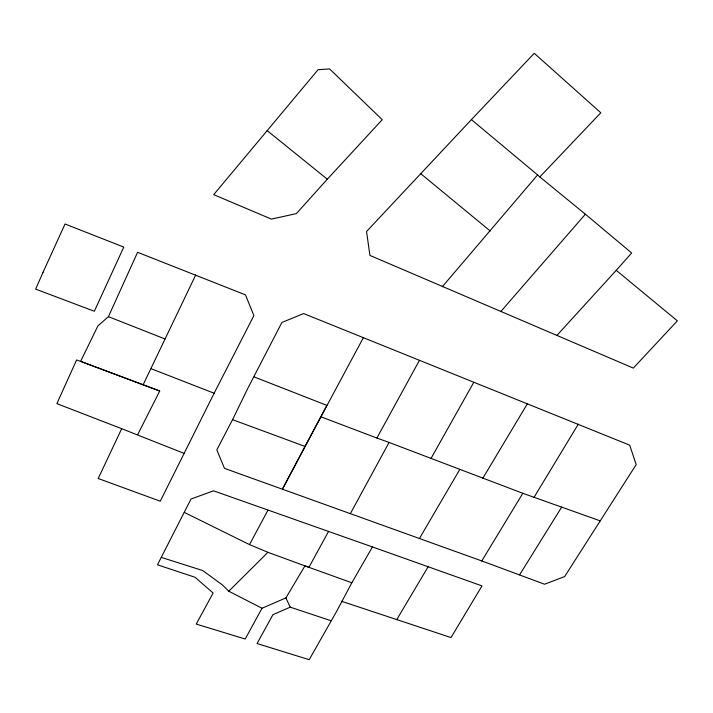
<?xml version="1.0" encoding="UTF-8"?>
<svg xmlns="http://www.w3.org/2000/svg" width="713" height="713" viewBox="0 0 713 713"><rect width="100%" height="100%" fill="white"/><g stroke="black" fill="none" stroke-linecap="round" stroke-linejoin="round"><path stroke-width="1.07" d="M121.7 428.691L56.88 403.647L76.594 359.985L80.631 361.375L97.913 325.868L108.429 316.67L137.573 252.295L245.45 294.861L253.899 315.583L214.123 393.228L160.273 501.221L98.198 478.503L121.7 428.691L183.981 453.343M137.725 434.574L159.721 391L80.631 361.375L143.126 384.797L195.719 274.968M232.554 419.681L247.99 387.988L281.902 322.472L303.622 313.56L629.695 445.162L636.183 464.6L564.625 576.603L544.572 584.223L481.783 560.944L224.47 468.361L216.823 449.858L232.554 419.681L305.057 446.436L363.3 337.775M341.572 601.3L451.008 637.565L481.997 585.899L372.444 546.942L351.83 582.779L336.625 611.362L309.201 659.694L257.045 643.536L272.936 614.686L290.218 607.155L331.019 620.729M351.83 582.779L304.95 565.881L285.904 597.913L262.001 608.242L245.227 639.026L196.244 624.089L213.116 593.047L195.086 577.28L157.466 564.812L191.022 499.011L213.526 490.82L372.444 546.942M254.131 376.91L326.866 405.385L282.508 489.02L305.057 446.436M184.275 512.406L249.505 544.598L267.874 510.33M350.368 513.627L389.075 442.434L522.807 493.298L600.212 520.864M320.734 416.731L376.892 438.04L419.378 360.466M328.586 531.372L308.916 567.325L267.919 552.299L249.505 544.598M431.062 458.379L473.797 382.284M419.422 538.511L459.769 469.484M396.686 619.74L428.201 566.63M482.817 478.263L527.477 403.611M534.001 497.389L578.314 424.137M481.783 560.944L522.807 493.298M519.625 574.776L561.737 507.032M442.301 286.751L537.593 174.926L471.409 119.624L366.544 231.511L369.931 255.423L633.331 368.104L677.35 320.832L616.246 270.334L557.085 335.235M500.865 311.483L585.373 214.203L631.656 252.981L616.246 270.334M327.32 179.204L296.367 213.615L271.421 219.114L213.704 194.649L318.069 69.705L329.593 68.929L382.23 119.686L327.32 179.204L267.188 130.622M471.409 119.624L534.251 53.306L600.809 112.779L539.83 176.94L537.593 174.926M161.298 557.397L202.652 570.516L222.304 584.838L228.793 591.229L267.919 552.299M376.892 438.04L389.075 442.434M143.126 384.797L159.721 391M151.281 368.773L214.123 393.228M108.429 316.67L165.042 338.987M228.793 591.229L262.001 608.242M539.83 176.94L585.373 214.203M421.053 173.945L490.232 231.003M285.904 597.913L290.218 607.155M43.038 272.286L35.65 289.113L94.33 311.26L123.786 247.081L65.043 224.007L43.038 272.286"/></g></svg>
